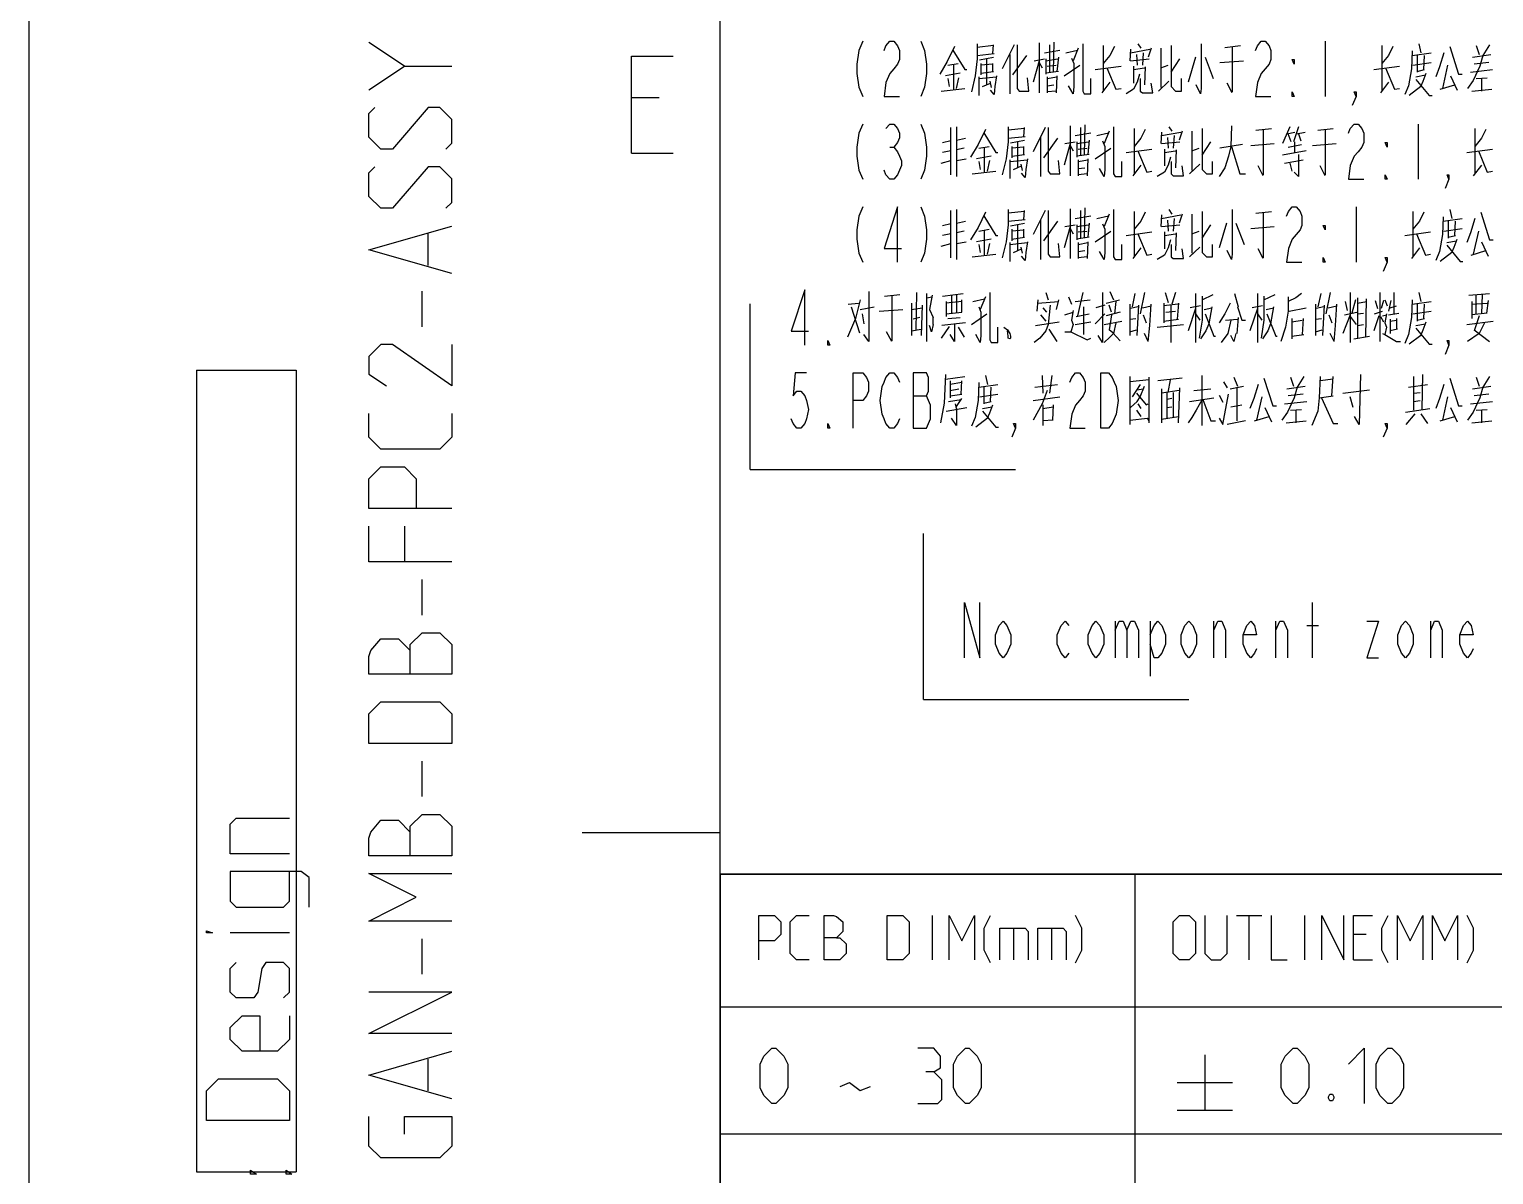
# Model space of a CAD drawing. Header units: millimetres. Extents: x 0 to 210, y 0 to 297.
# Drawn here: x 0 to 53, y 36.1 to 77.6 of the extents above; entities that cross this region are included whole.
import ezdxf

# ---------------------------------------------------------------- set-up
doc = ezdxf.new("R2010")
doc.units = ezdxf.units.MM
doc.header["$LTSCALE"] = 19.36
doc.layers.get('0').update_dxf_attribs({"linetype": 'CONTINUOUS'})

msp = doc.modelspace()

# ---------------------------------------------------------------- linework, layer by layer
at = {"color": 2}
for p, q in [((0, 0), (0, 297)), ((13.571, 76.231), (12.285, 77.088)), ((34.298, 77.041), (34.298, 76.492)), ((34.884, 76.976), (34.298, 76.912)), ((34.858, 76.686), (34.884, 77.009)), ((35.631, 77.009), (35.204, 76.138)), ((36.538, 77.073), (36.538, 75.267)), ((36.911, 77.009), (36.911, 76.009)), ((37.071, 77.105), (37.044, 76.041)), ((37.951, 76.88), (37.764, 76.428)), ((38.858, 76.976), (38.858, 75.331)), ((39.844, 76.847), (39.818, 76.428)), ((39.844, 76.718), (40.538, 76.847)), ((40.111, 77.041), (40.218, 76.88)), ((40.591, 76.88), (40.484, 76.557)), ((40.938, 76.88), (40.938, 75.46)), ((43.258, 76.912), (43.818, 76.976)), ((43.524, 76.944), (43.524, 75.299)), ((46.884, 77.138), (46.884, 75.138)), ((48.938, 76.976), (48.938, 75.331)), ((50.271, 77.041), (50.351, 76.718)), ((52.351, 76.976), (52.458, 76.654)), ((33.231, 76.267), (33.604, 76.331)), ((33.444, 75.396), (33.444, 76.299)), ((34.298, 76.492), (34.218, 75.88)), ((34.298, 76.622), (34.911, 76.686)), ((34.378, 76.46), (34.884, 76.557)), ((34.431, 76.331), (34.431, 75.912)), ((34.858, 76.299), (34.431, 76.267)), ((34.644, 75.557), (34.644, 76.492)), ((34.858, 76.041), (34.858, 76.331)), ((35.471, 76.654), (35.471, 75.234)), ((36.084, 76.622), (35.578, 75.912)), ((36.538, 76.428), (36.324, 75.654)), ((36.351, 76.428), (36.724, 76.492)), ((36.538, 76.363), (36.644, 76.17)), ((36.724, 76.718), (37.284, 76.815)), ((36.778, 76.492), (36.778, 75.944)), ((36.778, 76.428), (37.204, 76.492)), ((37.231, 76.557), (37.178, 76.041)), ((37.498, 76.718), (37.924, 76.815)), ((39.844, 76.428), (40.511, 76.492)), ((40.058, 76.654), (40.084, 76.267)), ((40.298, 76.718), (40.271, 76.267)), ((41.311, 76.009), (41.631, 76.492)), ((42.191, 76.557), (41.924, 75.654)), ((42.538, 76.557), (42.831, 75.783)), ((43.071, 76.363), (43.924, 76.428)), ((50.031, 76.622), (50.724, 76.718)), ((50.058, 76.267), (50.724, 76.363)), ((50.218, 76.622), (50.218, 76.009)), ((50.458, 76.105), (50.484, 76.622)), ((52.218, 76.557), (52.884, 76.654)), ((52.804, 76.363), (52.271, 76.299)), ((33.684, 75.976), (33.151, 75.88)), ((33.231, 75.783), (33.284, 75.492)), ((33.551, 75.428), (33.631, 75.815)), ((34.218, 75.88), (34.084, 75.299)), ((34.351, 75.783), (34.991, 75.847)), ((34.351, 75.847), (34.351, 75.17)), ((34.431, 75.976), (34.884, 76.041)), ((37.231, 76.041), (36.778, 75.976)), ((36.831, 76.234), (37.151, 76.267)), ((36.831, 75.847), (36.831, 75.267)), ((36.831, 75.783), (37.178, 75.847)), ((37.178, 75.88), (37.151, 75.267)), ((37.444, 75.88), (38.004, 76.267)), ((38.564, 76.105), (39.498, 76.234)), ((39.951, 76.234), (39.951, 75.622)), ((39.951, 76.105), (40.351, 76.17)), ((40.378, 76.202), (40.351, 75.557)), ((40.938, 76.17), (41.204, 76.267)), ((48.644, 76.105), (49.578, 76.234)), ((50.164, 75.847), (50.511, 75.912)), ((50.218, 76.041), (50.484, 76.105)), ((51.311, 76.267), (51.124, 75.428)), ((51.418, 75.88), (51.658, 75.363)), ((52.138, 76.009), (52.938, 76.105)), ((52.351, 75.783), (52.751, 75.815)), ((52.538, 75.783), (52.538, 75.331)), ((32.991, 75.331), (33.844, 75.428)), ((34.484, 75.492), (34.778, 75.622)), ((34.751, 75.686), (34.804, 75.46)), ((36.831, 75.525), (37.071, 75.557)), ((37.151, 75.331), (36.831, 75.299)), ((39.098, 75.654), (38.804, 75.267)), ((40.858, 75.331), (41.231, 75.686)), ((43.524, 75.267), (43.338, 75.622)), ((49.178, 75.654), (48.884, 75.267)), ((50.351, 75.492), (49.924, 75.17)), ((51.044, 75.396), (51.578, 75.557)), ((52.191, 75.331), (52.911, 75.396)), ((22.791, 75.088), (21.791, 75.088)), ((33.338, 72.299), (33.338, 74.009)), ((33.551, 74.041), (33.551, 72.234)), ((35.418, 74.041), (35.418, 73.492)), ((36.004, 73.976), (35.418, 73.912)), ((35.418, 73.622), (36.031, 73.686)), ((35.978, 73.686), (36.004, 74.009)), ((36.751, 74.009), (36.324, 73.138)), ((36.591, 73.654), (36.591, 72.234)), ((37.658, 74.073), (37.658, 72.267)), ((37.844, 73.718), (38.404, 73.815)), ((38.031, 74.009), (38.031, 73.009)), ((38.191, 74.105), (38.164, 73.041)), ((38.618, 73.718), (39.044, 73.815)), ((39.071, 73.88), (38.884, 73.428)), ((39.978, 73.976), (39.978, 72.331)), ((40.964, 73.847), (40.938, 73.428)), ((40.964, 73.718), (41.658, 73.847)), ((41.178, 73.654), (41.204, 73.267)), ((41.231, 74.041), (41.338, 73.88)), ((41.418, 73.718), (41.391, 73.267)), ((41.711, 73.88), (41.604, 73.557)), ((42.058, 73.88), (42.058, 72.46)), ((43.498, 74.073), (43.471, 73.331)), ((44.378, 73.912), (44.938, 73.976)), ((44.644, 73.944), (44.644, 72.299)), ((45.604, 74.041), (45.338, 73.428)), ((45.498, 73.783), (45.791, 73.847)), ((45.658, 73.492), (45.551, 73.783)), ((45.924, 74.041), (45.738, 73.492)), ((45.844, 73.783), (46.164, 73.847)), ((45.924, 73.783), (46.004, 73.525)), ((46.618, 73.912), (47.178, 73.976)), ((46.884, 73.944), (46.884, 72.299)), ((50.244, 74.138), (50.244, 72.138)), ((52.298, 73.976), (52.298, 72.331)), ((31.134, 73.304), (31.274, 73.304)), ((33.338, 73.525), (33.044, 73.46)), ((33.338, 73.17), (33.044, 73.105)), ((33.551, 73.557), (33.871, 73.622)), ((33.818, 73.267), (33.551, 73.202)), ((34.351, 73.267), (34.724, 73.331)), ((34.564, 72.396), (34.564, 73.299)), ((35.418, 73.492), (35.338, 72.88)), ((35.498, 73.46), (36.004, 73.557)), ((35.551, 73.331), (35.551, 72.912)), ((35.978, 73.299), (35.551, 73.267)), ((35.764, 72.557), (35.764, 73.492)), ((35.978, 73.041), (35.978, 73.331)), ((37.204, 73.622), (36.698, 72.912)), ((37.658, 73.428), (37.444, 72.654)), ((37.471, 73.428), (37.844, 73.492)), ((37.658, 73.363), (37.764, 73.17)), ((37.898, 73.492), (37.898, 72.944)), ((37.898, 73.428), (38.324, 73.492)), ((37.951, 73.234), (38.271, 73.267)), ((38.351, 73.557), (38.298, 73.041)), ((38.564, 72.88), (39.124, 73.267)), ((39.684, 73.105), (40.618, 73.234)), ((40.964, 73.428), (41.631, 73.492)), ((41.071, 73.234), (41.071, 72.622)), ((41.071, 73.105), (41.471, 73.17)), ((41.498, 73.202), (41.471, 72.557)), ((42.058, 73.17), (42.324, 73.267)), ((42.431, 73.009), (42.751, 73.492)), ((43.898, 73.396), (43.071, 73.267)), ((44.191, 73.363), (45.044, 73.428)), ((46.191, 73.17), (45.338, 73.009)), ((45.551, 73.299), (46.031, 73.396)), ((45.791, 73.105), (45.791, 73.492)), ((46.431, 73.363), (47.284, 73.428)), ((52.004, 73.105), (52.938, 73.234)), ((21.791, 73.088), (23.291, 73.088)), ((32.991, 72.718), (33.338, 72.815)), ((33.551, 72.815), (33.898, 72.88)), ((34.804, 72.976), (34.271, 72.88)), ((34.351, 72.783), (34.404, 72.492)), ((34.671, 72.428), (34.751, 72.815)), ((35.338, 72.88), (35.204, 72.299)), ((35.471, 72.783), (36.111, 72.847)), ((35.471, 72.847), (35.471, 72.17)), ((35.551, 72.976), (36.004, 73.041)), ((35.604, 72.492), (35.898, 72.622)), ((35.871, 72.686), (35.924, 72.46)), ((38.351, 73.041), (37.898, 72.976)), ((37.951, 72.847), (37.951, 72.267)), ((37.951, 72.783), (38.298, 72.847)), ((38.298, 72.88), (38.271, 72.267)), ((40.218, 72.654), (39.924, 72.267)), ((41.978, 72.331), (42.351, 72.686)), ((44.644, 72.267), (44.458, 72.622)), ((45.418, 72.718), (46.084, 72.847)), ((45.604, 72.718), (45.684, 72.428)), ((45.924, 73.041), (45.924, 72.234)), ((46.884, 72.267), (46.698, 72.622)), ((52.538, 72.654), (52.244, 72.267)), ((34.111, 72.331), (34.964, 72.428)), ((37.951, 72.525), (38.191, 72.557)), ((38.271, 72.331), (37.951, 72.299)), ((33.338, 69.299), (33.338, 71.009)), ((33.551, 71.041), (33.551, 69.234)), ((35.418, 71.041), (35.418, 70.492)), ((35.978, 70.686), (36.004, 71.009)), ((36.751, 71.009), (36.324, 70.138)), ((37.658, 71.073), (37.658, 69.267)), ((38.031, 71.009), (38.031, 70.009)), ((38.191, 71.105), (38.164, 70.041)), ((41.231, 71.041), (41.338, 70.88)), ((48.004, 71.138), (48.004, 69.138)), ((51.391, 71.041), (51.471, 70.718)), ((33.338, 70.525), (33.044, 70.46)), ((33.551, 70.557), (33.871, 70.622)), ((35.418, 70.492), (35.338, 69.88)), ((36.004, 70.976), (35.418, 70.912)), ((35.418, 70.622), (36.031, 70.686)), ((35.498, 70.46), (36.004, 70.557)), ((35.764, 69.557), (35.764, 70.492)), ((36.591, 70.654), (36.591, 69.234)), ((37.204, 70.622), (36.698, 69.912)), ((37.471, 70.428), (37.844, 70.492)), ((37.844, 70.718), (38.404, 70.815)), ((37.898, 70.492), (37.898, 69.944)), ((37.898, 70.428), (38.324, 70.492)), ((38.351, 70.557), (38.298, 70.041)), ((38.618, 70.718), (39.044, 70.815)), ((39.071, 70.88), (38.884, 70.428)), ((39.978, 70.976), (39.978, 69.331)), ((40.964, 70.847), (40.938, 70.428)), ((40.964, 70.718), (41.658, 70.847)), ((40.964, 70.428), (41.631, 70.492)), ((41.178, 70.654), (41.204, 70.267)), ((41.418, 70.718), (41.391, 70.267)), ((41.711, 70.88), (41.604, 70.557)), ((42.058, 70.88), (42.058, 69.46)), ((42.431, 70.009), (42.751, 70.492)), ((43.311, 70.557), (43.044, 69.654)), ((43.658, 70.557), (43.951, 69.783)), ((44.378, 70.912), (44.938, 70.976)), ((44.644, 70.944), (44.644, 69.299)), ((50.058, 70.976), (50.058, 69.331)), ((51.151, 70.622), (51.844, 70.718)), ((51.338, 70.622), (51.338, 70.009)), ((51.578, 70.105), (51.604, 70.622)), ((14.428, 69.017), (14.428, 70.16)), ((33.338, 70.17), (33.044, 70.105)), ((33.818, 70.267), (33.551, 70.202)), ((34.804, 69.976), (34.271, 69.88)), ((34.351, 70.267), (34.724, 70.331)), ((34.564, 69.396), (34.564, 70.299)), ((35.551, 70.331), (35.551, 69.912)), ((35.978, 70.299), (35.551, 70.267)), ((35.551, 69.976), (36.004, 70.041)), ((35.978, 70.041), (35.978, 70.331)), ((37.658, 70.428), (37.444, 69.654)), ((37.658, 70.363), (37.764, 70.17)), ((38.351, 70.041), (37.898, 69.976)), ((37.951, 70.234), (38.271, 70.267)), ((38.564, 69.88), (39.124, 70.267)), ((39.684, 70.105), (40.618, 70.234)), ((41.071, 70.234), (41.071, 69.622)), ((41.071, 70.105), (41.471, 70.17)), ((41.498, 70.202), (41.471, 69.557)), ((42.058, 70.17), (42.324, 70.267)), ((44.191, 70.363), (45.044, 70.428)), ((49.764, 70.105), (50.698, 70.234)), ((51.178, 70.267), (51.844, 70.363)), ((51.338, 70.041), (51.604, 70.105)), ((52.431, 70.267), (52.244, 69.428)), ((32.991, 69.718), (33.338, 69.815)), ((33.551, 69.815), (33.898, 69.88)), ((34.111, 69.331), (34.964, 69.428)), ((34.351, 69.783), (34.404, 69.492)), ((34.671, 69.428), (34.751, 69.815)), ((35.338, 69.88), (35.204, 69.299)), ((35.471, 69.783), (36.111, 69.847)), ((35.471, 69.847), (35.471, 69.17)), ((35.604, 69.492), (35.898, 69.622)), ((35.871, 69.686), (35.924, 69.46)), ((37.951, 69.847), (37.951, 69.267)), ((37.951, 69.783), (38.298, 69.847)), ((37.951, 69.525), (38.191, 69.557)), ((38.298, 69.88), (38.271, 69.267)), ((40.218, 69.654), (39.924, 69.267)), ((41.978, 69.331), (42.351, 69.686)), ((44.644, 69.267), (44.458, 69.622)), ((50.298, 69.654), (50.004, 69.267)), ((51.471, 69.492), (51.044, 69.17)), ((51.284, 69.847), (51.631, 69.912)), ((52.164, 69.396), (52.698, 69.557)), ((52.538, 69.88), (52.778, 69.363)), ((38.271, 69.331), (37.951, 69.299)), ((14.214, 66.803), (14.214, 68.088)), ((30.938, 67.912), (31.498, 67.976)), ((31.204, 67.944), (31.204, 66.299)), ((32.084, 66.686), (32.111, 68.041)), ((32.458, 68.009), (32.458, 66.267)), ((32.458, 67.847), (32.671, 67.88)), ((33.044, 67.912), (33.791, 68.009)), ((33.364, 67.944), (33.364, 67.299)), ((33.551, 67.944), (33.551, 67.331)), ((34.591, 67.88), (34.404, 67.428)), ((36.778, 68.041), (36.858, 67.783)), ((37.604, 67.88), (37.711, 67.622)), ((38.111, 68.041), (37.924, 67.202)), ((39.098, 68.073), (39.231, 67.783)), ((40.004, 68.009), (39.898, 67.525)), ((40.351, 68.041), (40.191, 67.267)), ((41.098, 68.041), (41.204, 67.686)), ((41.471, 68.041), (41.338, 67.622)), ((42.191, 68.009), (42.191, 66.234)), ((42.431, 67.783), (42.831, 67.976)), ((43.604, 68.009), (43.738, 67.525)), ((44.431, 68.009), (44.431, 66.234)), ((44.671, 67.783), (45.071, 67.976)), ((46.724, 68.009), (46.618, 67.525)), ((47.071, 68.041), (46.911, 67.267)), ((47.791, 68.041), (47.791, 66.234)), ((48.058, 67.847), (48.058, 66.396)), ((48.858, 68.041), (48.858, 66.267)), ((49.364, 68.041), (49.364, 67.267)), ((50.271, 68.041), (50.351, 67.718)), ((52.084, 67.944), (52.831, 68.009)), ((52.351, 67.267), (52.351, 67.944)), ((52.564, 67.976), (52.538, 67.267)), ((29.631, 67.622), (30.004, 67.654)), ((29.738, 67.525), (30.031, 66.589)), ((30.058, 67.428), (30.564, 67.525)), ((30.751, 67.363), (31.604, 67.428)), ((31.924, 67.654), (31.924, 66.492)), ((31.924, 67.428), (32.298, 67.492)), ((32.298, 67.589), (32.271, 66.492)), ((33.178, 67.718), (33.178, 67.17)), ((33.738, 67.718), (33.178, 67.654)), ((34.138, 67.718), (34.564, 67.815)), ((36.484, 67.783), (36.458, 67.363)), ((36.484, 67.654), (37.231, 67.718)), ((36.671, 67.492), (36.804, 67.331)), ((37.231, 67.783), (37.151, 67.428)), ((37.471, 67.234), (37.764, 67.331)), ((37.844, 67.718), (38.378, 67.783)), ((38.138, 67.525), (38.138, 66.525)), ((38.911, 67.589), (38.591, 67.492)), ((38.964, 67.654), (39.444, 67.783)), ((39.471, 67.331), (38.964, 67.202)), ((39.151, 67.331), (39.071, 67.589)), ((39.311, 67.718), (39.258, 67.267)), ((39.818, 67.622), (39.818, 66.492)), ((40.111, 67.525), (39.844, 67.46)), ((40.084, 66.492), (40.138, 67.589)), ((40.271, 67.492), (40.591, 67.557)), ((41.044, 67.654), (41.044, 66.944)), ((41.551, 67.622), (41.044, 67.557)), ((41.124, 67.331), (41.471, 67.363)), ((41.311, 66.234), (41.311, 67.589)), ((41.578, 67.654), (41.524, 67.073)), ((42.191, 67.46), (41.924, 66.654)), ((42.378, 67.557), (42.004, 67.492)), ((42.511, 67.428), (42.778, 67.492)), ((44.431, 67.46), (44.164, 66.654)), ((44.618, 67.557), (44.244, 67.492)), ((44.751, 67.428), (45.018, 67.492)), ((45.578, 67.363), (46.191, 67.492)), ((46.538, 67.622), (46.538, 66.492)), ((46.831, 67.525), (46.564, 67.46)), ((46.804, 66.492), (46.858, 67.589)), ((46.991, 67.492), (47.311, 67.557)), ((47.578, 67.234), (48.031, 67.331)), ((47.604, 67.718), (47.684, 67.396)), ((47.978, 67.783), (47.844, 67.299)), ((48.058, 67.654), (48.378, 67.718)), ((48.058, 67.267), (48.271, 67.299)), ((48.351, 66.428), (48.378, 67.815)), ((48.671, 67.267), (48.964, 67.363)), ((48.698, 67.751), (48.778, 67.46)), ((48.991, 67.751), (48.911, 67.46)), ((49.044, 67.783), (49.124, 67.557)), ((49.258, 67.751), (49.178, 67.363)), ((49.178, 67.234), (49.551, 67.299)), ((49.231, 67.492), (49.471, 67.557)), ((50.031, 67.622), (50.724, 67.718)), ((50.058, 67.267), (50.724, 67.363)), ((50.218, 67.622), (50.218, 67.009)), ((50.458, 67.105), (50.484, 67.622)), ((52.191, 67.718), (52.191, 67.105)), ((52.191, 67.622), (52.751, 67.654)), ((52.751, 67.299), (52.191, 67.234)), ((52.778, 67.751), (52.724, 67.299)), ((30.138, 67.267), (30.191, 66.912)), ((32.218, 67.138), (31.978, 67.073)), ((32.698, 66.88), (32.698, 67.138)), ((33.284, 66.815), (32.991, 66.396)), ((33.871, 66.944), (33.018, 66.847)), ((33.231, 67.105), (33.684, 67.138)), ((33.604, 66.783), (33.818, 66.428)), ((34.084, 66.88), (34.644, 67.267)), ((36.404, 66.847), (37.258, 66.976)), ((36.591, 67.234), (36.778, 67.009)), ((37.844, 66.88), (38.404, 66.976)), ((37.871, 67.17), (38.351, 67.267)), ((38.564, 66.912), (38.911, 67.267)), ((38.884, 66.88), (39.524, 67.009)), ((39.151, 67.234), (39.071, 66.686)), ((39.311, 66.944), (39.231, 66.557)), ((39.818, 67.073), (40.031, 67.105)), ((40.298, 67.234), (40.404, 66.944)), ((40.804, 66.783), (41.764, 66.88)), ((41.044, 67.009), (41.578, 67.073)), ((42.191, 67.267), (42.351, 67.041)), ((43.284, 67.041), (43.711, 67.073)), ((43.738, 67.138), (43.684, 66.557)), ((44.431, 67.267), (44.591, 67.041)), ((45.684, 67.105), (45.684, 66.363)), ((45.684, 66.976), (46.058, 67.041)), ((46.084, 67.105), (46.058, 66.525)), ((46.538, 67.073), (46.751, 67.105)), ((47.018, 67.234), (47.124, 66.944)), ((47.791, 67.234), (47.524, 66.557)), ((47.791, 67.17), (48.004, 66.88)), ((48.058, 66.847), (48.271, 66.88)), ((48.831, 67.202), (48.644, 66.654)), ((48.884, 67.17), (48.991, 66.976)), ((48.964, 67.202), (49.098, 67.234)), ((49.231, 67.073), (49.231, 66.557)), ((49.231, 67.009), (49.471, 67.041)), ((49.471, 67.105), (49.471, 66.718)), ((50.164, 66.847), (50.511, 66.912)), ((50.218, 67.041), (50.484, 67.105)), ((52.004, 66.88), (52.964, 67.009)), ((52.458, 67.202), (52.271, 66.654)), ((31.204, 66.267), (31.018, 66.622)), ((31.924, 66.654), (32.271, 66.718)), ((36.884, 66.718), (37.178, 66.267)), ((37.471, 66.622), (37.684, 66.622)), ((39.204, 66.589), (39.071, 66.686)), ((39.204, 66.589), (39.471, 66.299)), ((39.818, 66.622), (40.058, 66.686)), ((40.484, 66.267), (40.351, 66.557)), ((45.684, 66.46), (46.111, 66.525)), ((46.538, 66.622), (46.778, 66.686)), ((47.204, 66.267), (47.071, 66.557)), ((47.924, 66.363), (48.484, 66.46)), ((49.498, 66.718), (49.231, 66.654)), ((50.351, 66.492), (49.924, 66.17)), ((52.271, 66.686), (52.831, 66.267)), ((33.151, 64.912), (33.844, 65.009)), ((33.311, 64.847), (33.311, 64.234)), ((33.738, 64.783), (33.311, 64.718)), ((33.711, 64.363), (33.738, 64.847)), ((34.351, 64.622), (35.044, 64.718)), ((34.591, 65.041), (34.671, 64.718)), ((36.378, 64.622), (37.204, 64.718)), ((36.644, 65.041), (36.671, 64.396)), ((36.991, 65.041), (36.911, 64.396)), ((39.818, 65.009), (39.818, 63.267)), ((39.818, 64.976), (39.818, 63.363)), ((40.511, 64.88), (39.818, 64.815)), ((40.191, 64.718), (39.898, 64.267)), ((40.511, 63.396), (40.511, 64.976)), ((41.711, 64.944), (40.831, 64.847)), ((41.204, 64.428), (41.284, 64.88)), ((42.431, 63.234), (42.431, 65.041)), ((43.204, 64.815), (43.338, 64.589)), ((43.444, 64.557), (43.924, 64.654)), ((43.578, 64.976), (43.711, 64.654)), ((45.498, 64.557), (46.164, 64.654)), ((45.631, 64.976), (45.738, 64.654)), ((47.178, 64.912), (46.698, 64.847)), ((47.124, 64.299), (47.178, 65.009)), ((49.898, 64.622), (50.591, 64.718)), ((50.084, 65.009), (50.084, 63.783)), ((50.404, 65.073), (50.378, 63.815)), ((52.218, 64.557), (52.884, 64.654)), ((52.351, 64.976), (52.458, 64.654)), ((31.974, 64.304), (32.464, 64.304)), ((33.258, 64.105), (33.711, 64.17)), ((33.311, 64.492), (33.631, 64.557)), ((33.311, 64.299), (33.738, 64.363)), ((33.524, 63.88), (33.738, 64.202)), ((34.378, 64.267), (35.044, 64.363)), ((34.538, 64.622), (34.538, 64.009)), ((34.778, 64.105), (34.804, 64.622)), ((36.324, 64.138), (37.284, 64.267)), ((40.084, 64.525), (40.298, 64.557)), ((40.964, 64.557), (40.964, 63.331)), ((41.604, 64.492), (40.964, 64.396)), ((41.151, 64.428), (41.151, 63.492)), ((41.338, 64.202), (41.151, 64.17)), ((41.391, 64.428), (41.391, 63.525)), ((41.578, 63.331), (41.631, 64.589)), ((41.978, 64.105), (42.858, 64.234)), ((42.138, 64.492), (42.751, 64.557)), ((43.044, 64.331), (43.178, 64.073)), ((43.684, 64.622), (43.684, 63.396)), ((44.591, 64.267), (44.404, 63.428)), ((46.084, 64.363), (45.551, 64.299)), ((46.671, 64.234), (47.178, 64.299)), ((47.524, 64.396), (48.484, 64.525)), ((47.898, 63.88), (47.791, 64.267)), ((50.084, 64.396), (50.324, 64.428)), ((50.084, 64.105), (50.324, 64.138)), ((51.311, 64.267), (51.124, 63.428)), ((52.804, 64.363), (52.271, 64.299)), ((33.178, 63.751), (33.924, 63.88)), ((34.484, 63.847), (34.831, 63.912)), ((34.538, 64.041), (34.804, 64.105)), ((36.671, 63.976), (36.671, 63.234)), ((36.671, 63.847), (37.044, 63.912)), ((37.044, 63.976), (37.018, 63.428)), ((39.844, 63.88), (40.084, 64.105)), ((40.058, 63.783), (40.218, 63.557)), ((40.111, 64.009), (40.218, 63.847)), ((41.151, 63.88), (41.338, 63.912)), ((43.471, 63.912), (43.871, 63.976)), ((44.698, 63.88), (44.938, 63.363)), ((45.418, 64.009), (46.218, 64.105)), ((45.631, 63.783), (46.031, 63.815)), ((45.818, 63.783), (45.818, 63.331)), ((49.791, 63.718), (50.671, 63.847)), ((49.818, 63.267), (50.138, 63.654)), ((50.351, 63.654), (50.591, 63.299)), ((51.418, 63.88), (51.658, 63.363)), ((52.138, 64.009), (52.938, 64.105)), ((52.351, 63.783), (52.751, 63.815)), ((52.538, 63.783), (52.538, 63.331)), ((33.551, 63.234), (33.364, 63.492)), ((34.671, 63.492), (34.244, 63.17)), ((37.044, 63.428), (36.671, 63.396)), ((39.818, 63.428), (40.458, 63.492)), ((40.964, 63.46), (41.578, 63.557)), ((44.004, 63.396), (43.338, 63.267)), ((44.324, 63.396), (44.858, 63.557)), ((45.471, 63.331), (46.191, 63.396)), ((51.044, 63.396), (51.578, 63.557)), ((52.191, 63.331), (52.911, 63.396)), ((13.571, 59.588), (13.571, 58.303)), ((14.214, 56.374), (14.214, 57.66)), ((46.432, 54.823), (46.432, 56.823)), ((39.292, 56.156), (39.292, 54.823)), ((40.552, 56.156), (40.552, 54.156)), ((42.862, 54.823), (42.862, 56.156)), ((45.102, 54.823), (45.102, 56.156)), ((46.222, 55.989), (46.642, 55.989)), ((50.702, 54.823), (50.702, 56.156)), ((14.214, 49.803), (14.214, 51.088)), ((20, 48.5), (25, 48.5)), ((25, 47), (69, 47)), ((25, 47), (25, 5)), ((40, 47), (40, 9.8)), ((32.676, 43.9), (32.676, 45.5)), ((35.61, 45.043), (35.61, 43.9)), ((36.981, 45.043), (36.981, 43.9)), ((43.676, 45.5), (44.591, 45.5)), ((44.134, 43.9), (44.134, 45.5)), ((46.153, 43.9), (46.153, 45.5)), ((9.413, 44.876), (7.27, 44.876)), ((14.214, 43.374), (14.214, 44.66)), ((48.362, 44.814), (47.905, 44.814)), ((47.905, 43.9), (48.591, 43.9)), ((25, 42.2), (69, 42.2)), ((14.428, 39.16), (14.428, 40.303)), ((42.534, 40.462), (42.534, 38.462)), ((41.534, 39.462), (43.534, 39.462)), ((41.534, 38.462), (43.534, 38.462)), ((25, 37.6), (69, 37.6))]:
    msp.add_line(p, q, dxfattribs=at)
at = {"color": 7}
for p, q in [((25, 5), (25, 292)), ((205, 47), (25, 47))]:
    msp.add_line(p, q, dxfattribs=at)
at = {"color": 3}
for p, q in [((26.084, 61.638), (26.084, 67.638)), ((6.052, 65.233), (9.652, 65.233)), ((6.052, 65.233), (6.052, 36.233)), ((9.652, 65.233), (9.652, 36.233)), ((26.084, 61.638), (35.684, 61.638)), ((32.352, 53.323), (32.352, 59.323)), ((32.352, 53.323), (41.952, 53.323)), ((6.052, 36.233), (9.652, 36.233))]:
    msp.add_line(p, q, dxfattribs=at)
at = {"color": 2}
for points in [[(30.154, 77.138), (30.014, 76.804), (29.944, 76.304), (29.944, 75.971), (30.014, 75.471), (30.154, 75.138)], [(30.924, 76.804), (30.994, 76.971), (31.134, 77.138), (31.274, 77.138), (31.414, 76.971), (31.484, 76.804), (31.484, 76.471), (31.414, 76.304), (31.274, 76.138), (31.134, 75.971), (30.994, 75.638), (30.924, 75.138), (31.484, 75.138)], [(32.254, 77.138), (32.394, 76.804), (32.464, 76.304), (32.464, 75.971), (32.394, 75.471), (32.254, 75.138)], [(33.471, 76.944), (33.204, 76.396), (32.938, 75.944)], [(35.738, 77.009), (35.738, 75.428), (35.818, 75.331), (36.164, 75.331), (36.111, 75.815)], [(38.111, 77.041), (38.111, 75.331), (38.164, 75.234), (38.404, 75.234), (38.404, 75.783)], [(39.258, 76.944), (39.098, 76.622), (38.858, 76.331)], [(41.311, 76.976), (41.311, 75.492), (41.471, 75.331), (41.684, 75.331), (41.684, 75.783)], [(42.404, 77.041), (42.404, 75.428), (42.378, 75.234), (42.218, 75.557)], [(44.364, 76.804), (44.434, 76.971), (44.574, 77.138), (44.714, 77.138), (44.854, 76.971), (44.924, 76.804), (44.924, 76.471), (44.854, 76.304), (44.714, 76.138), (44.574, 75.971), (44.434, 75.638), (44.364, 75.138), (44.924, 75.138)], [(49.338, 76.944), (49.178, 76.622), (48.938, 76.331)], [(51.391, 76.944), (51.711, 75.944), (51.844, 75.944)], [(52.831, 77.009), (52.591, 76.622), (52.484, 76.234), (52.244, 75.718), (52.031, 75.428)], [(21.791, 73.088), (21.791, 76.588), (23.291, 76.588)], [(33.418, 76.815), (33.844, 76.105), (33.924, 76.105)], [(37.711, 76.525), (37.791, 76.331), (37.791, 75.492), (37.764, 75.234), (37.604, 75.525)], [(45.764, 76.471), (45.764, 76.304), (45.694, 76.471), (45.764, 76.471)], [(50.031, 76.783), (50.004, 76.138), (49.898, 75.525), (49.764, 75.202)], [(51.178, 76.718), (51.018, 76.202), (50.884, 75.847)], [(12.285, 75.374), (13.571, 76.231), (15.285, 76.231)], [(34.991, 75.88), (34.938, 75.492), (34.911, 75.202), (34.778, 75.363)], [(38.991, 76.17), (39.311, 75.396), (39.498, 75.428)], [(40.164, 75.944), (40.084, 75.654), (39.951, 75.396), (39.684, 75.234)], [(40.191, 75.783), (40.191, 75.331), (40.271, 75.267), (40.644, 75.267), (40.591, 75.622)], [(49.071, 76.17), (49.391, 75.396), (49.578, 75.428)], [(50.351, 75.492), (50.431, 75.686), (50.538, 75.976)], [(45.764, 75.138), (45.694, 75.138), (45.694, 75.304), (45.764, 75.138)], [(48.004, 75.138), (47.934, 75.304), (48.004, 75.304), (48.004, 75.138), (47.864, 74.804)], [(50.164, 75.751), (50.644, 75.17), (50.751, 75.17)], [(15.071, 73.231), (15.285, 73.446), (15.285, 74.303), (14.857, 74.731), (14.428, 74.731), (13.143, 73.231), (12.714, 73.231), (12.285, 73.66), (12.285, 74.517), (12.5, 74.731)], [(30.154, 74.138), (30.014, 73.804), (29.944, 73.304), (29.944, 72.971), (30.014, 72.471), (30.154, 72.138)], [(30.994, 73.971), (31.134, 74.138), (31.274, 74.138), (31.414, 73.971), (31.484, 73.804), (31.484, 73.638), (31.414, 73.471), (31.274, 73.304), (31.414, 73.138), (31.484, 72.971), (31.554, 72.804), (31.554, 72.638), (31.484, 72.471), (31.414, 72.304), (31.274, 72.138), (31.134, 72.138), (30.994, 72.304), (30.924, 72.471)], [(32.254, 74.138), (32.394, 73.804), (32.464, 73.304), (32.464, 72.971), (32.394, 72.471), (32.254, 72.138)], [(34.591, 73.944), (34.324, 73.396), (34.058, 72.944)], [(34.538, 73.815), (34.964, 73.105), (35.044, 73.105)], [(36.858, 74.009), (36.858, 72.428), (36.938, 72.331), (37.284, 72.331), (37.231, 72.815)], [(39.231, 74.041), (39.231, 72.331), (39.284, 72.234), (39.524, 72.234), (39.524, 72.783)], [(40.378, 73.944), (40.218, 73.622), (39.978, 73.331)], [(42.431, 73.976), (42.431, 72.492), (42.591, 72.331), (42.804, 72.331), (42.804, 72.783)], [(47.724, 73.804), (47.794, 73.971), (47.934, 74.138), (48.074, 74.138), (48.214, 73.971), (48.284, 73.804), (48.284, 73.471), (48.214, 73.304), (48.074, 73.138), (47.934, 72.971), (47.794, 72.638), (47.724, 72.138), (48.284, 72.138)], [(52.698, 73.944), (52.538, 73.622), (52.298, 73.331)], [(38.831, 73.525), (38.911, 73.331), (38.911, 72.492), (38.884, 72.234), (38.724, 72.525)], [(40.111, 73.17), (40.431, 72.396), (40.618, 72.428)], [(43.471, 73.331), (43.391, 72.976), (43.258, 72.557), (43.044, 72.234)], [(43.498, 73.331), (43.791, 72.331), (44.004, 72.331)], [(49.124, 73.471), (49.124, 73.304), (49.054, 73.471), (49.124, 73.471)], [(52.431, 73.17), (52.751, 72.396), (52.938, 72.428)], [(15.071, 71.088), (15.285, 71.303), (15.285, 72.16), (14.857, 72.588), (14.428, 72.588), (13.143, 71.088), (12.714, 71.088), (12.285, 71.517), (12.285, 72.374), (12.5, 72.588)], [(36.111, 72.88), (36.058, 72.492), (36.031, 72.202), (35.898, 72.363)], [(41.284, 72.944), (41.204, 72.654), (41.071, 72.396), (40.804, 72.234)], [(41.311, 72.783), (41.311, 72.331), (41.391, 72.267), (41.764, 72.267), (41.711, 72.622)], [(45.924, 72.267), (45.924, 72.234), (45.764, 72.396)], [(49.124, 72.138), (49.054, 72.138), (49.054, 72.304), (49.124, 72.138)], [(51.364, 72.138), (51.294, 72.304), (51.364, 72.304), (51.364, 72.138), (51.224, 71.804)], [(30.154, 71.138), (30.014, 70.804), (29.944, 70.304), (29.944, 69.971), (30.014, 69.471), (30.154, 69.138)], [(31.414, 69.138), (31.414, 71.138), (30.924, 69.638), (31.554, 69.638)], [(32.254, 71.138), (32.394, 70.804), (32.464, 70.304), (32.464, 69.971), (32.394, 69.471), (32.254, 69.138)], [(36.858, 71.009), (36.858, 69.428), (36.938, 69.331), (37.284, 69.331), (37.231, 69.815)], [(39.231, 71.041), (39.231, 69.331), (39.284, 69.234), (39.524, 69.234), (39.524, 69.783)], [(43.524, 71.041), (43.524, 69.428), (43.498, 69.234), (43.338, 69.557)], [(45.484, 70.804), (45.554, 70.971), (45.694, 71.138), (45.834, 71.138), (45.974, 70.971), (46.044, 70.804), (46.044, 70.471), (45.974, 70.304), (45.834, 70.138), (45.694, 69.971), (45.554, 69.638), (45.484, 69.138), (46.044, 69.138)], [(34.591, 70.944), (34.324, 70.396), (34.058, 69.944)], [(34.538, 70.815), (34.964, 70.105), (35.044, 70.105)], [(38.831, 70.525), (38.911, 70.331), (38.911, 69.492), (38.884, 69.234), (38.724, 69.525)], [(40.378, 70.944), (40.218, 70.622), (39.978, 70.331)], [(42.431, 70.976), (42.431, 69.492), (42.591, 69.331), (42.804, 69.331), (42.804, 69.783)], [(46.884, 70.471), (46.884, 70.304), (46.814, 70.471), (46.884, 70.471)], [(50.458, 70.944), (50.298, 70.622), (50.058, 70.331)], [(51.151, 70.783), (51.124, 70.138), (51.018, 69.525), (50.884, 69.202)], [(52.298, 70.718), (52.138, 70.202), (52.004, 69.847)], [(52.511, 70.944), (52.831, 69.944), (52.964, 69.944)], [(15.285, 68.731), (12.285, 69.588), (15.285, 70.446)], [(40.111, 70.17), (40.431, 69.396), (40.618, 69.428)], [(41.284, 69.944), (41.204, 69.654), (41.071, 69.396), (40.804, 69.234)], [(50.191, 70.17), (50.511, 69.396), (50.698, 69.428)], [(51.471, 69.492), (51.551, 69.686), (51.658, 69.976)], [(36.111, 69.88), (36.058, 69.492), (36.031, 69.202), (35.898, 69.363)], [(41.311, 69.783), (41.311, 69.331), (41.391, 69.267), (41.764, 69.267), (41.711, 69.622)], [(51.284, 69.751), (51.764, 69.17), (51.871, 69.17)], [(46.884, 69.138), (46.814, 69.138), (46.814, 69.304), (46.884, 69.138)], [(49.124, 69.138), (49.054, 69.304), (49.124, 69.304), (49.124, 69.138), (48.984, 68.804)], [(28.054, 66.138), (28.054, 68.138), (27.564, 66.638), (28.194, 66.638)], [(30.378, 68.073), (30.378, 66.267), (30.191, 66.525)], [(32.671, 67.944), (32.564, 67.428), (32.698, 67.138)], [(34.751, 68.041), (34.751, 66.331), (34.804, 66.234), (35.044, 66.234), (35.044, 66.783)], [(38.831, 68.041), (38.831, 66.234), (38.671, 66.492)], [(42.431, 67.912), (42.431, 67.041), (42.324, 66.396)], [(44.671, 67.912), (44.671, 67.041), (44.564, 66.396)], [(45.551, 67.88), (45.551, 67.363), (45.444, 66.783), (45.284, 66.267)], [(46.031, 68.009), (45.818, 67.847), (45.551, 67.718)], [(30.058, 67.783), (29.898, 67.105), (29.604, 66.428)], [(33.178, 67.267), (33.738, 67.331), (33.738, 67.783)], [(34.351, 67.525), (34.431, 67.331), (34.431, 66.492), (34.404, 66.234), (34.244, 66.525)], [(36.938, 67.589), (36.858, 66.88), (36.778, 66.654), (36.564, 66.396), (36.351, 66.234)], [(37.764, 67.396), (37.711, 67.041), (37.764, 66.88), (37.684, 66.622)], [(40.484, 66.267), (40.538, 66.847), (40.591, 67.622)], [(42.778, 67.525), (42.671, 66.912), (42.564, 66.654), (42.378, 66.363)], [(43.444, 67.654), (43.258, 67.267), (43.044, 66.944)], [(43.711, 67.525), (43.871, 67.041), (44.004, 67.041)], [(45.018, 67.525), (44.911, 66.912), (44.804, 66.654), (44.618, 66.363)], [(47.204, 66.267), (47.258, 66.847), (47.311, 67.622)], [(50.031, 67.783), (50.004, 67.138), (49.898, 66.525), (49.764, 66.202)], [(32.698, 66.88), (32.644, 66.622), (32.564, 66.847)], [(33.471, 66.88), (33.471, 66.267), (33.311, 66.525)], [(35.258, 66.783), (35.391, 66.686), (35.471, 66.557), (35.498, 66.46), (35.498, 66.396), (35.471, 66.363), (35.418, 66.396), (35.418, 66.46), (35.391, 66.654)], [(42.538, 67.267), (42.858, 66.46), (42.911, 66.46)], [(43.471, 67.041), (43.364, 66.557), (43.124, 66.234)], [(44.778, 67.267), (45.098, 66.46), (45.151, 66.46)], [(49.098, 67.267), (49.044, 66.944), (49.098, 66.783), (49.044, 66.525)], [(50.351, 66.492), (50.431, 66.686), (50.538, 66.976)], [(52.644, 66.944), (52.458, 66.557), (52.031, 66.267)], [(28.964, 66.138), (28.894, 66.138), (28.894, 66.304), (28.964, 66.138)], [(37.684, 66.622), (38.271, 66.331), (38.404, 66.396)], [(38.884, 66.234), (39.098, 66.428), (39.231, 66.557)], [(43.658, 66.557), (43.578, 66.267), (43.471, 66.492)], [(48.964, 66.557), (49.044, 66.525), (49.471, 66.267), (49.604, 66.267)], [(50.164, 66.751), (50.644, 66.17), (50.751, 66.17)], [(51.364, 66.138), (51.294, 66.304), (51.364, 66.304), (51.364, 66.138), (51.224, 65.804)], [(15.285, 66.16), (15.285, 64.66), (13.143, 66.16), (12.714, 66.16), (12.285, 65.731), (12.285, 65.088), (12.928, 64.66)], [(28.124, 65.138), (27.704, 65.138), (27.634, 64.304), (27.774, 64.471), (27.914, 64.471), (28.054, 64.304), (28.124, 64.138), (28.194, 63.804), (28.124, 63.471), (28.054, 63.304), (27.914, 63.138), (27.774, 63.138), (27.634, 63.304), (27.564, 63.471)], [(29.804, 63.138), (29.804, 65.138), (30.154, 65.138), (30.294, 64.971), (30.364, 64.804), (30.364, 64.471), (30.294, 64.304), (30.154, 64.138), (29.804, 64.138)], [(31.484, 63.471), (31.414, 63.304), (31.274, 63.138), (31.134, 63.138), (30.994, 63.304), (30.924, 63.471), (30.854, 63.638), (30.784, 64.138), (30.854, 64.638), (30.924, 64.804), (30.994, 64.971), (31.134, 65.138), (31.274, 65.138), (31.414, 64.971), (31.484, 64.804)], [(31.974, 65.138), (31.974, 63.138), (32.464, 63.138), (32.534, 63.304), (32.604, 63.471), (32.604, 63.971), (32.534, 64.138), (32.464, 64.304), (32.534, 64.471), (32.534, 64.971), (32.464, 65.138), (31.974, 65.138)], [(33.151, 65.073), (33.098, 64.041), (32.964, 63.331)], [(34.351, 64.783), (34.324, 64.138), (34.218, 63.525), (34.084, 63.202)], [(37.644, 64.804), (37.714, 64.971), (37.854, 65.138), (37.994, 65.138), (38.134, 64.971), (38.204, 64.804), (38.204, 64.471), (38.134, 64.304), (37.994, 64.138), (37.854, 63.971), (37.714, 63.638), (37.644, 63.138), (38.204, 63.138)], [(38.764, 65.138), (39.044, 65.138), (39.184, 64.971), (39.254, 64.804), (39.324, 64.638), (39.394, 64.138), (39.324, 63.638), (39.254, 63.471), (39.184, 63.304), (39.044, 63.138), (38.764, 63.138), (38.764, 65.138)], [(40.084, 64.105), (40.191, 64.267), (40.351, 64.654)], [(44.458, 64.718), (44.298, 64.202), (44.164, 63.847)], [(44.671, 64.944), (44.991, 63.944), (45.124, 63.944)], [(46.111, 65.009), (45.871, 64.622), (45.764, 64.234), (45.524, 63.718), (45.311, 63.428)], [(46.698, 65.009), (46.671, 64.234), (46.618, 63.751), (46.404, 63.234)], [(48.164, 65.073), (48.111, 63.267), (47.951, 63.557)], [(51.178, 64.718), (51.018, 64.202), (50.884, 63.847)], [(51.391, 64.944), (51.711, 63.944), (51.844, 63.944)], [(52.831, 65.009), (52.591, 64.622), (52.484, 64.234), (52.244, 63.718), (52.031, 63.428)], [(36.831, 64.492), (36.644, 64.009), (36.324, 63.428)], [(40.058, 64.396), (40.404, 63.976), (40.484, 64.009)], [(42.431, 64.17), (42.218, 63.783), (42.058, 63.525), (41.924, 63.331)], [(42.458, 64.17), (42.751, 63.396), (42.911, 63.396)], [(43.044, 63.492), (43.178, 63.267), (43.391, 64.363)], [(46.751, 64.234), (47.178, 63.299), (47.338, 63.299)], [(15.285, 63.66), (15.285, 62.803), (14.857, 62.374), (12.714, 62.374), (12.285, 62.803), (12.285, 63.66)], [(33.498, 64.009), (33.551, 63.815), (33.551, 63.234)], [(34.484, 63.751), (34.964, 63.17), (35.071, 63.17)], [(34.671, 63.492), (34.751, 63.686), (34.858, 63.976)], [(28.964, 63.138), (28.894, 63.138), (28.894, 63.304), (28.964, 63.138)], [(35.684, 63.138), (35.614, 63.304), (35.684, 63.304), (35.684, 63.138), (35.544, 62.804)], [(40.511, 63.331), (40.511, 63.396), (40.458, 63.492)], [(49.124, 63.138), (49.054, 63.304), (49.124, 63.304), (49.124, 63.138), (48.984, 62.804)], [(15.285, 60.231), (12.285, 60.231), (12.285, 61.303), (12.714, 61.731), (13.571, 61.731), (14, 61.303), (14, 60.231)], [(15.285, 58.303), (12.285, 58.303), (12.285, 59.588)], [(33.832, 54.823), (33.832, 56.823), (34.392, 54.823), (34.392, 56.823)], [(13.785, 54.231), (13.785, 55.303), (14.214, 55.731), (14.857, 55.731), (15.285, 55.303), (15.285, 54.231)], [(35.512, 55.323), (35.372, 54.989), (35.232, 54.823), (35.092, 54.989), (34.952, 55.323), (34.952, 55.656), (35.092, 55.989), (35.232, 56.156), (35.372, 55.989), (35.512, 55.656), (35.512, 55.323)], [(37.612, 54.989), (37.472, 54.823), (37.332, 54.989), (37.192, 55.323), (37.192, 55.656), (37.332, 55.989), (37.472, 56.156), (37.612, 55.989)], [(38.872, 55.323), (38.732, 54.989), (38.592, 54.823), (38.452, 54.989), (38.312, 55.323), (38.312, 55.656), (38.452, 55.989), (38.592, 56.156), (38.732, 55.989), (38.872, 55.656), (38.872, 55.323)], [(39.292, 55.823), (39.432, 56.156), (39.572, 56.156), (39.712, 55.823), (39.712, 54.823)], [(39.712, 55.823), (39.852, 56.156), (39.992, 56.156), (40.132, 55.823), (40.132, 54.823)], [(40.552, 55.656), (40.692, 55.989), (40.832, 56.156), (40.972, 55.989), (41.112, 55.656), (41.112, 55.323), (40.972, 54.989), (40.832, 54.823), (40.692, 54.823), (40.552, 55.323)], [(42.232, 55.323), (42.092, 54.989), (41.952, 54.823), (41.812, 54.989), (41.672, 55.323), (41.672, 55.656), (41.812, 55.989), (41.952, 56.156), (42.092, 55.989), (42.232, 55.656), (42.232, 55.323)], [(42.862, 55.823), (43.002, 56.156), (43.142, 56.156), (43.282, 55.823), (43.282, 54.823)], [(44.402, 55.156), (44.332, 54.989), (44.192, 54.823), (44.052, 54.989), (43.912, 55.323), (43.912, 55.656), (44.052, 55.989), (44.192, 56.156), (44.332, 55.989), (44.402, 55.656), (43.912, 55.656)], [(45.102, 55.823), (45.242, 56.156), (45.382, 56.156), (45.522, 55.823), (45.522, 54.823)], [(48.392, 56.156), (48.812, 56.156), (48.392, 54.823), (48.812, 54.823)], [(50.072, 55.323), (49.932, 54.989), (49.792, 54.823), (49.652, 54.989), (49.512, 55.323), (49.512, 55.656), (49.652, 55.989), (49.792, 56.156), (49.932, 55.989), (50.072, 55.656), (50.072, 55.323)], [(50.702, 55.823), (50.842, 56.156), (50.982, 56.156), (51.122, 55.823), (51.122, 54.823)], [(52.242, 55.156), (52.172, 54.989), (52.032, 54.823), (51.892, 54.989), (51.752, 55.323), (51.752, 55.656), (51.892, 55.989), (52.032, 56.156), (52.172, 55.989), (52.242, 55.656), (51.752, 55.656)], [(15.285, 54.231), (12.285, 54.231), (12.285, 54.874), (12.357, 55.088), (12.714, 55.517), (13.357, 55.517), (13.785, 55.088)], [(15.285, 51.731), (12.285, 51.731), (12.285, 52.803), (12.714, 53.231), (14.857, 53.231), (15.285, 52.803), (15.285, 51.731)], [(9.413, 47.733), (7.27, 47.733), (7.27, 48.805), (7.484, 49.019), (9.413, 49.019)], [(15.285, 47.66), (12.285, 47.66), (12.285, 48.303), (12.357, 48.517), (12.714, 48.946), (13.357, 48.946), (13.785, 48.517)], [(13.785, 47.66), (13.785, 48.731), (14.214, 49.16), (14.857, 49.16), (15.285, 48.731), (15.285, 47.66)], [(10.127, 45.805), (10.127, 46.876), (9.842, 47.09), (7.27, 47.09), (7.27, 46.019), (7.484, 45.805), (9.199, 45.805), (9.413, 46.019), (9.413, 47.09)], [(15.285, 45.303), (12.285, 45.303), (14, 46.16), (12.285, 47.017), (15.285, 47.017)], [(26.391, 43.9), (26.391, 45.5), (26.962, 45.5), (27.191, 45.272), (27.191, 44.814), (26.962, 44.586), (26.391, 44.586)], [(28.219, 43.9), (27.762, 43.9), (27.534, 44.129), (27.534, 45.272), (27.762, 45.5), (28.219, 45.5)], [(28.753, 43.9), (28.753, 45.5), (29.095, 45.5), (29.21, 45.462), (29.438, 45.272), (29.438, 44.929), (29.21, 44.7), (28.753, 44.7)], [(31.038, 43.9), (31.038, 45.5), (31.61, 45.5), (31.838, 45.272), (31.838, 44.129), (31.61, 43.9), (31.038, 43.9)], [(33.286, 43.9), (33.286, 45.5), (33.743, 44.586), (34.2, 45.5), (34.2, 43.9)], [(34.772, 43.786), (34.543, 44.243), (34.543, 45.043), (34.772, 45.5)], [(35.115, 43.9), (35.115, 45.043), (36.029, 45.043), (36.143, 44.929), (36.143, 43.9)], [(36.486, 43.9), (36.486, 45.043), (37.4, 45.043), (37.515, 44.929), (37.515, 43.9)], [(37.857, 43.786), (38.086, 44.243), (38.086, 45.043), (37.857, 45.5)], [(41.391, 44.129), (41.391, 45.272), (41.619, 45.5), (41.962, 45.5), (42.191, 45.272), (42.191, 44.129), (41.962, 43.9), (41.619, 43.9), (41.391, 44.129)], [(42.534, 45.5), (42.534, 44.129), (42.762, 43.9), (43.105, 43.9), (43.334, 44.129), (43.334, 45.5)], [(44.934, 45.5), (44.934, 43.9), (45.505, 43.9)], [(46.762, 43.9), (46.762, 45.5), (47.562, 43.9), (47.562, 45.5)], [(47.905, 43.9), (47.905, 45.5), (48.591, 45.5)], [(49.162, 43.786), (48.934, 44.243), (48.934, 45.043), (49.162, 45.5)], [(49.505, 43.9), (49.505, 45.5), (49.962, 44.586), (50.419, 45.5), (50.419, 43.9)], [(50.762, 43.9), (50.762, 45.5), (51.219, 44.586), (51.676, 45.5), (51.676, 43.9)], [(52.019, 43.786), (52.248, 44.243), (52.248, 45.043), (52.019, 45.5)], [(6.627, 44.876), (6.413, 44.876), (6.413, 44.948), (6.627, 44.876)], [(29.21, 44.7), (29.324, 44.7), (29.553, 44.472), (29.553, 44.129), (29.324, 43.9), (28.753, 43.9)], [(9.199, 42.519), (9.413, 42.733), (9.413, 43.59), (9.199, 43.805), (8.556, 43.805), (8.413, 43.59), (8.27, 42.733), (8.127, 42.519), (7.484, 42.519), (7.27, 42.733), (7.27, 43.59), (7.484, 43.805)], [(15.285, 41.231), (12.285, 41.231), (15.285, 42.731), (12.285, 42.731)], [(9.413, 41.876), (9.413, 41.019), (8.984, 40.59), (7.699, 40.59), (7.27, 41.019), (7.27, 41.448), (7.699, 41.876), (8.342, 41.876), (8.342, 40.59)], [(15.285, 38.874), (12.285, 39.731), (15.285, 40.588)], [(26.438, 39.272), (26.438, 40.129), (26.581, 40.414), (26.867, 40.7), (27.01, 40.7), (27.295, 40.414), (27.438, 40.129), (27.438, 39.272), (27.295, 38.986), (27.01, 38.7), (26.867, 38.7), (26.581, 38.986), (26.438, 39.272)], [(32.724, 39.843), (32.962, 39.986), (32.962, 40.414), (32.724, 40.7), (32.153, 40.7)], [(33.438, 39.272), (33.438, 40.129), (33.581, 40.414), (33.867, 40.7), (34.01, 40.7), (34.295, 40.414), (34.438, 40.129), (34.438, 39.272), (34.295, 38.986), (34.01, 38.7), (33.867, 38.7), (33.581, 38.986), (33.438, 39.272)], [(45.295, 39.272), (45.295, 40.129), (45.438, 40.414), (45.724, 40.7), (45.867, 40.7), (46.153, 40.414), (46.295, 40.129), (46.295, 39.272), (46.153, 38.986), (45.867, 38.7), (45.724, 38.7), (45.438, 38.986), (45.295, 39.272)], [(47.724, 40.129), (48.295, 40.7), (48.295, 38.7)], [(48.724, 39.272), (48.724, 40.129), (48.867, 40.414), (49.153, 40.7), (49.295, 40.7), (49.581, 40.414), (49.724, 40.129), (49.724, 39.272), (49.581, 38.986), (49.295, 38.7), (49.153, 38.7), (48.867, 38.986), (48.724, 39.272)], [(32.153, 38.7), (32.867, 38.7), (33.01, 38.843), (33.01, 39.557), (32.724, 39.843), (32.438, 39.843)], [(9.413, 38.09), (6.413, 38.09), (6.413, 39.162), (6.842, 39.59), (8.984, 39.59), (9.413, 39.162), (9.413, 38.09)], [(29.343, 39.319), (29.676, 39.462), (30.057, 39.176), (30.438, 39.319)], [(47.153, 39.033), (47.2, 38.938), (47.2, 38.891), (47.153, 38.795), (47.057, 38.795), (47.01, 38.891), (47.01, 38.938), (47.057, 39.033), (47.153, 39.033)], [(13.571, 37.588), (13.571, 38.231), (15.285, 38.231), (15.285, 37.16), (14.857, 36.731), (12.714, 36.731), (12.285, 37.16), (12.285, 38.231)], [(8.218, 36.148), (8.004, 36.148), (8.004, 36.291), (8.218, 36.148)], [(9.504, 36.148), (9.289, 36.148), (9.289, 36.291), (9.504, 36.148)]]:
    msp.add_lwpolyline(points, dxfattribs=at)

doc.saveas('drawing.dxf')
